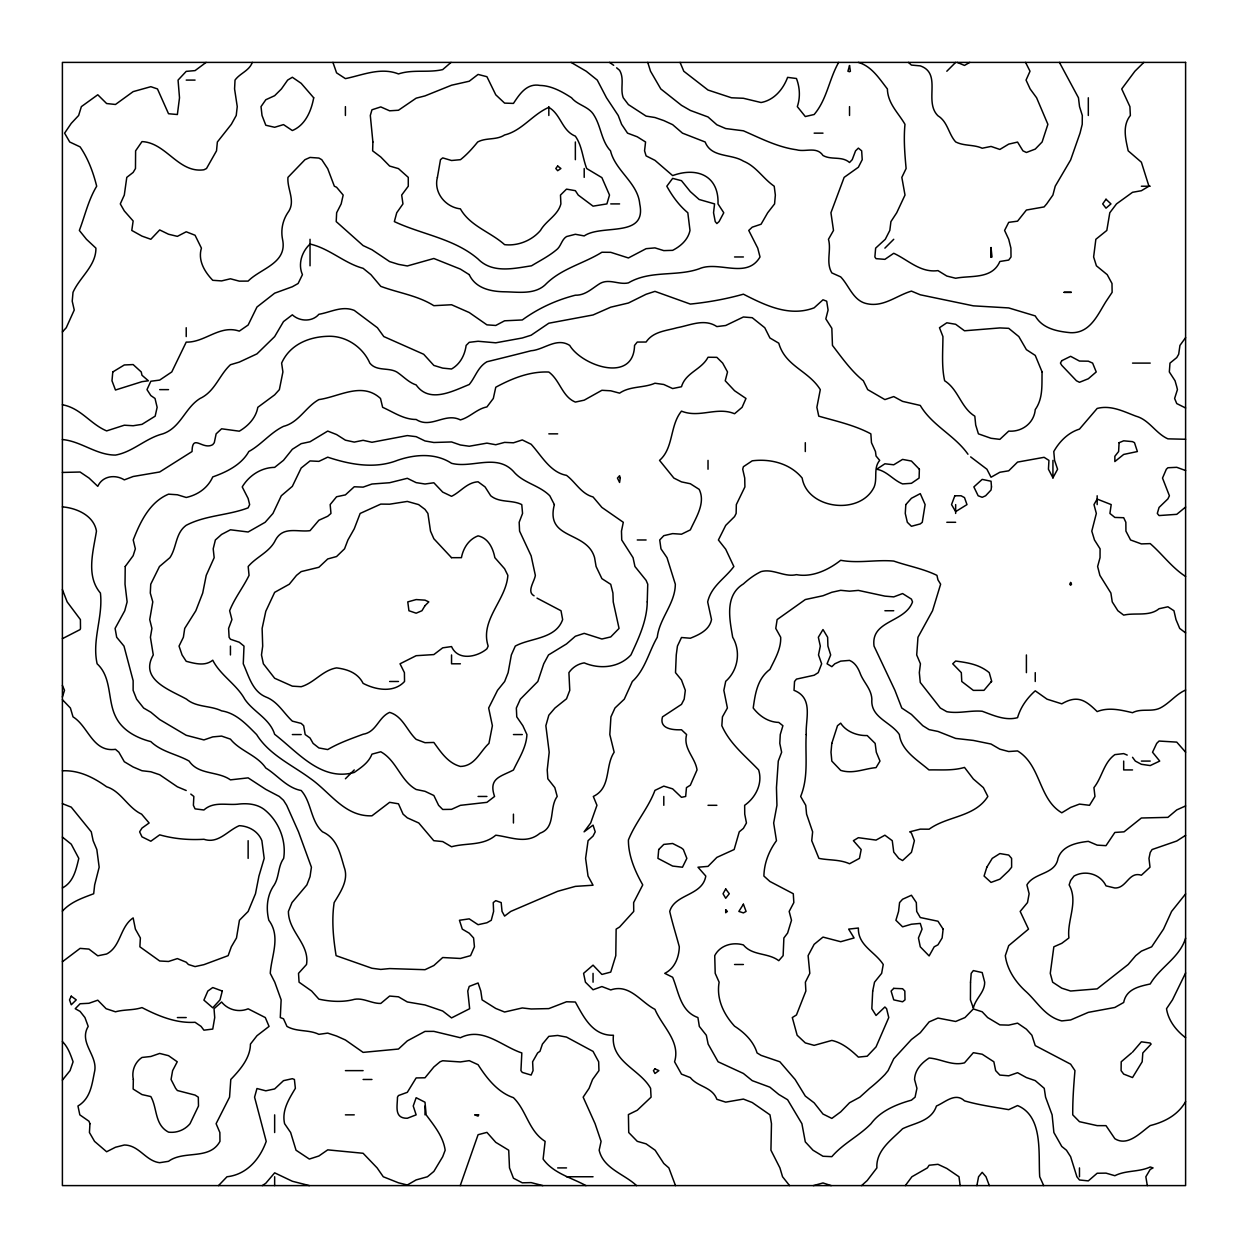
<?xml version="1.0" encoding="UTF-8"?>
<svg xmlns="http://www.w3.org/2000/svg" width="1248" height="1248" viewBox="0 0 1248 1248"><rect width="100%" height="100%" fill="white"/><g stroke="black" fill="none" stroke-linecap="round" stroke-linejoin="round"><path stroke-width="1.5" d="M976.872 1185.6L978.572 1176.755L982.192 1172.34L985.998 1176.755L989.321 1185.6M460.247 1185.6L478.078 1134.713L486.923 1132.388L495.768 1142.341L508.716 1150.219L509.496 1167.91L513.443 1178.206L522.288 1182.808L531.133 1182.605L542.818 1185.6M62.4 696.992L64.506 690.331L62.4 685.464M1185.6 972.972L1172.465 999.866L1166.521 1008.712C1168.284 1020.568 1176.271 1030.645 1185.6 1037.712M838.672 62.4C829 79.264 827.034 99.372 814.148 114.504L805.303 116.548L797.316 106.626C800.436 97.391 799.874 87.547 796.458 78.515L787.613 77.36C783.151 89.248 774.181 100.105 761.077 102.523L743.402 98.28L731.5 97.781L708.022 90.043L683.795 71.245L680.082 62.4M1185.6 938.2C1179.485 957.902 1160.156 966.95 1150.219 983.986C1139.003 986.435 1126.242 989.071 1123.684 1002.472L1114.854 1007.464L1088.318 1012.362L1070.628 1019.959L1061.783 1020.911C1045.372 1016.808 1037.806 1002.534 1026.402 991.926C1015.888 982.597 1007.136 969.852 1005.311 955.656L1008.712 945.641L1028.508 929.12L1020.178 911.43L1027.494 902.585L1029.132 893.74L1026.901 884.894C1034.467 872.118 1055.278 874.817 1058.023 858.374C1062.173 845.66 1076.65 842.665 1088.318 841.355L1097.164 845.13L1106.009 845.66L1114.854 832.447L1124.042 831.839L1141.374 818.002L1167.91 817.362L1176.755 809.905L1185.6 805.943M252.299 62.4C249.241 70.871 239.975 73.226 235.03 80.09L234.577 88.936L237.245 106.626L236.231 115.471L231.332 124.316L217.37 141.991L216.512 150.836L206.497 168.527L203.908 169.79C178.355 173.425 166.28 142.662 141.991 141.601L135.611 150.836L135.47 168.527L133.146 172.427L126.781 177.372L124.301 195.062L120.292 203.908L124.316 210.943L133.146 220.974L131.789 230.443L141.991 236.122L150.836 239.273L159.682 229.928L168.527 234.234L177.372 236.356L186.217 231.785L195.062 235.248L201.412 248.134C197.746 260.458 204.516 271.705 212.753 280.301L221.598 280.909L230.443 278.788L239.288 281.143L248.134 281.096C260.614 268.32 287.695 263.375 282.532 239.288C280.706 230.1 282.61 220.553 287.773 212.753C296.291 201.49 286.962 189.4 287.945 177.372L304.98 159.682L310.034 157.435L318.88 158.059L321.766 159.682L327.725 168.714L334.355 186.217L336.57 187.231L343.169 195.062L341.172 203.908L336.648 212.753L336.211 221.598L363.106 245.575L371.951 249.725L389.626 261.596L398.471 264.358L407.316 265.964L433.852 258.492L460.387 269.1L469.232 274.638M1185.6 690.05C1175.912 694.278 1169.563 703.217 1160.188 708.022C1151.498 712.296 1141.249 708.068 1132.529 712.702C1120.938 709.987 1108.739 707.008 1097.164 711.578C1085.432 700.034 1077.43 694.715 1061.783 703.841L1047.041 699.176L1035.247 690.83C1027.057 698.1 1020.583 707.164 1017.557 717.678C1005.358 720.954 993.424 715.354 982.192 711.251C970.226 710.19 958.994 713.872 946.811 711.703L940.321 708.022L920.275 682.453L919.324 672.641L920.431 663.796L916.703 654.95L917.966 637.26L932.537 610.74L940.633 584.204L937.966 579.868L936.936 575.359C923.302 568.698 908.232 566.062 893.74 561.07C876.283 559.463 858.328 563.597 840.684 560.29C828.485 569.946 812.198 577.59 796.458 574.657C784.306 577.543 773.214 568.308 761.077 571.6C754.525 574.751 748.753 579.041 743.402 583.939C724.433 595.468 729.628 619.336 732.685 637.26C741.047 651.472 738.114 670.332 725.712 681.299L723.856 690.331L727.397 708.022L722.436 716.867L721.843 725.712C729.924 743.948 745.134 755.726 758.612 769.922C762.949 783.37 755.68 797.612 744.65 805.303L744.744 814.148L746.444 822.994L743.402 828.376L739.253 831.839L734.152 849.529L716.867 857.392L708.022 866.377L697.991 867.22L705.791 876.049C702.484 896.017 674.794 893.693 669.724 911.43C672.485 923.582 676.151 934.814 679.302 946.811C679.021 957.341 674.716 968.448 664.763 973.346L672.641 977.262C678.709 991.817 680.363 1011.379 697.928 1017.557L699.332 1026.402L706.321 1035.247L708.146 1044.092L718.115 1061.783L743.402 1073.467L752.232 1080.643L769.922 1087.195L778.768 1094.449L787.613 1099.753L801.902 1123.684L805.303 1141.889L813.01 1150.219L822.994 1156.256L831.839 1156.662C843.274 1143.355 858.967 1136.117 871.057 1123.684C880.402 1110.86 896.75 1104.215 911.43 1100.159L915.08 1097.164L916.937 1088.318L914.566 1079.473C914.862 1069.942 921.57 1062.922 929.12 1058.023C941.117 1058.881 952.052 1066.151 964.501 1062.844L973.346 1052.688L982.192 1054.232L993.86 1061.783L995.654 1070.628L999.866 1075.074L1008.712 1075.807L1017.557 1072.703L1026.402 1077.57L1035.247 1080.628L1044.233 1088.318L1045.574 1097.164L1052.111 1114.854L1053.889 1132.529L1061.783 1146.46L1066.447 1150.219L1070.628 1156.709L1076.899 1176.755L1079.473 1179.984L1088.318 1180.889L1097.164 1173.245L1106.009 1173.136L1114.854 1175.71C1125.977 1170.094 1138.972 1172.215 1150.219 1166.989L1153.058 1167.91L1150.219 1169.423L1145.851 1176.755L1147.302 1185.6M62.4 1080.128L70.06 1070.628L73.086 1061.783C70.574 1054.654 67.907 1046.932 62.4 1041.581M1185.6 337.646L1179.953 345.415L1178.674 354.26L1176.755 357.583L1169.984 363.106L1169.329 371.951L1175.054 380.78L1176.755 386.74L1177.426 389.626L1174.618 398.471L1176.755 403.572L1185.6 407.987M905.315 1185.6L911.898 1176.755L927.373 1167.91L929.12 1165.242L937.966 1164.322L946.811 1168.456L958.994 1176.755L960.149 1185.6M1132.529 1052.142L1141.374 1041.815L1150.219 1043.032L1151.108 1044.092L1142.825 1052.938L1142.17 1061.783L1132.529 1077.539L1123.684 1074.091L1121.094 1070.628L1121.203 1061.783L1131.562 1052.938M1143.839 62.4L1134.884 71.245L1121.718 88.936L1129.908 106.626L1130.36 115.471C1122.092 125.923 1125.649 139.09 1128.192 150.836L1141.374 162.209L1148.94 186.217L1141.374 190.726L1132.529 192.301L1116.492 203.908L1109.8 212.753L1106.82 230.443L1095.853 239.288L1093.622 256.963L1096.415 265.808L1107.21 274.654L1111.999 283.499L1112.124 292.344L1106.009 301.486C1097.554 314.948 1090.066 333.466 1070.628 332.701C1057.321 331.453 1042.376 328.63 1035.247 315.916L1008.712 307.928L973.346 305.838L920.275 294.793L911.43 291.112C896.594 295.511 883.631 307.273 867.22 303.763C853.273 301.096 849.295 285.823 840.684 276.884L831.839 272.906C825.583 262.423 831.574 250.38 828.469 239.288L833.492 230.443L830.934 212.753L844.147 177.372L858.374 167.232L862.228 159.682L861.666 150.836L858.374 148.122L855.566 150.836L852.212 159.682L849.529 162.49C841.901 155.782 831.418 160.29 822.994 155.485C816.613 146.063 805.459 152.381 796.458 149.76C777.457 147.108 760.594 138.278 743.402 130.806L725.712 128.56L716.867 124.784L708.022 116.969L690.331 110.432L681.486 105.331L660.8 88.936L650.536 71.245L647.743 62.4M1185.6 893.927L1171.591 911.43L1163.526 929.12L1151.67 946.811L1141.374 951.148L1135.711 955.656L1128.161 964.501L1097.164 988.868L1070.628 991.021L1061.783 988.182L1052.657 982.192L1050.27 973.346L1053.842 946.811L1061.783 943.316L1068.912 937.966C1066.79 920.338 1078.646 902.039 1069.146 884.894L1070.628 880.464L1074.044 876.049C1085.37 869.809 1100.284 873.912 1106.009 885.862L1114.854 887.999C1126.804 888.389 1128.676 871.073 1141.374 875.238L1150.001 867.22L1148.987 858.374L1150.219 852.478L1152.107 849.529L1176.755 841.012L1185.6 835.333M62.4 331.952L66.253 327.725L74.24 310.034L72.228 301.189L73.008 292.344C79.778 277.04 96.143 265.84 95.909 248.134L86.455 239.288L79.342 230.443C84.973 215.779 88.265 200.132 96.689 186.217C93.257 172.458 88.187 158.668 80.09 146.874L69.716 141.991L64.6 133.146L71.245 123.38L78.64 115.471L81.37 106.626L97.781 94.77L106.626 103.537L115.471 104.473L133.146 91.634L150.836 86.689L157.466 88.936L168.527 113.74L177.372 114.52L179.509 97.781L178.058 80.09L186.217 71.37L195.062 70.606L206.092 62.4M218.509 1185.6L226.996 1176.755C246.87 1174.602 259.927 1158.955 266.214 1141.374L254.576 1097.164L256.963 1088.521L265.808 1090.814L274.654 1088.927L283.499 1080.659L292.344 1078.693L294.403 1079.473L295.37 1088.318C288.928 1099.145 281.611 1110.392 284.591 1123.684L290.644 1132.529L296.041 1150.219L309.348 1159.064L318.88 1155.991L327.725 1149.86L363.106 1153.277L377.13 1167.91L383.276 1176.755L398.471 1182.808L407.316 1184.992L416.161 1179.906L427.44 1176.755L433.852 1171.435L442.697 1156.724L445.162 1150.219C443.29 1136.538 434.054 1125.602 426.161 1114.854L425.006 1102.218L416.161 1097.71L413.228 1106.009L416.146 1114.854L407.316 1118.255C393.838 1118.536 397.457 1105.978 397.472 1097.164L398.471 1095.541L407.316 1092.328L416.161 1077.929L425.006 1077.788L433.852 1066.978L440.076 1061.783L442.697 1060.753L460.387 1061.939L469.232 1060.644L478.078 1064.7C486.751 1078.256 497.749 1092.359 513.443 1097.678C526.64 1110.564 528.512 1130.875 545.126 1141.374L543.114 1159.064C553.192 1173.276 571.303 1177.582 585.936 1185.6M1185.6 1101.61C1177.94 1115.026 1164.805 1121.89 1150.219 1125.571C1140.454 1132.56 1127.755 1146.85 1114.854 1138.691L1106.009 1125.649L1097.164 1125.634L1079.473 1121.687L1072.75 1114.854C1072.594 1100.034 1073.717 1085.526 1074.949 1070.628L1070.628 1064.17L1035.247 1045.606L1031.893 1035.247L1026.402 1029.194L1017.557 1023.142L1008.712 1025.138L999.866 1024.873L987.636 1017.557L982.192 1011.785L973.346 1008.946L964.985 1017.557L955.656 1021.472L937.966 1018.056L929.12 1021.909L920.275 1032.736L911.43 1039.522L893.74 1058.788L888.092 1070.628L884.894 1074.575A166.062 166.062 0 0 1 869.669 1088.318L859.856 1097.164L849.529 1102.764L840.684 1111.89L831.839 1118.411L822.994 1114.043L814.148 1102.842L805.303 1096.072L795.116 1079.473L779.86 1061.783L761.077 1055.371L757.068 1052.938C753.48 1041.253 744.541 1032.642 734.557 1026.168C723.544 1014.172 716.227 998.728 719.129 982.192L715.198 973.346L714.73 955.656C720.065 945.235 732.654 941.772 743.402 944.939C752.404 955.952 768.004 952.489 778.768 960.679L783.12 955.656L783.884 937.966L787.613 933.052L791.497 920.275L789.173 911.43L793.837 902.585L793.291 893.74L769.922 881.478L763.901 876.049C764.135 863.148 768.94 850.98 776.459 840.684L773.666 822.994L776.942 805.303L776.459 787.613L778.284 761.077L781.638 752.232L779.797 743.402L780.265 734.557L782.902 725.712L778.768 722.42C768.331 722.171 759.424 716.071 753.215 708.022C755.243 693.436 757.411 678.787 769.922 669.412C774.805 659.318 781.186 648.835 780.686 637.26L775.772 628.415L777.13 619.585L805.303 599.555L822.994 595.748L831.839 592.27L840.684 590.32L849.529 591.178L858.374 590.398L884.894 596.123L893.74 596.887L902.585 593.564L911.43 599.118L912.522 601.895C904.972 622.861 870.589 620.069 874.037 646.105L894.925 690.331L901.774 708.022L911.43 714.433L922.818 725.712L929.12 729.628L937.966 731.437L955.656 738.426L973.346 740.423L991.037 744.042L999.866 749.174L1008.712 751.53L1017.557 750.937C1041.128 765.164 1038.461 799.079 1061.783 812.791L1070.628 807.425L1079.473 804.102L1089.52 805.303L1094.964 796.458L1093.934 787.613C1102.202 777.317 1103.606 762.7 1114.854 754.634L1123.684 753.605L1127.225 755.087M946.811 71.245L955.656 62.4M345.415 778.768L354.26 769.922M884.894 248.134L893.74 239.288M1185.6 507.047L1176.755 514.332L1159.064 515.564L1157.302 513.443L1159.064 507.452L1167.91 498.888L1169.407 495.768L1162.512 478.078L1166.334 469.232L1167.91 467.75L1176.755 467.314L1185.6 470.543M861.588 1185.6L867.22 1180.514L876.876 1167.91C875.893 1150.375 891.618 1139.767 902.585 1128.754C914.94 1122.732 931.304 1121.359 936.452 1106.009C945.064 1102.421 955.266 1092.031 964.501 1100.845C979.009 1105.073 993.876 1107.054 1008.712 1109.644L1017.557 1105.556C1043.531 1116.508 1038.149 1153.62 1039.709 1176.755L1043.702 1185.6M451.058 62.4L442.697 69.592C428.048 73.008 413.01 69.139 398.471 73.928C380.702 66.955 362.84 75.036 345.415 78.624L336.57 72.852L332.935 62.4M62.4 911.165C70.808 901.836 82.446 898.014 93.678 893.74L94.661 884.894L99.169 867.22L96.829 849.529L93.132 840.684L91.276 831.839L71.245 807.144L62.4 803.665M813.4 1185.6L822.994 1182.964L831.199 1185.6M62.4 961.756L80.09 948.386L88.936 949.088L97.781 955.812L106.626 954.002C121.087 946.436 119.761 927.014 133.146 917.904L135.392 929.12L140.369 937.966L139.885 946.811L159.682 960.991L168.527 961.475L177.372 958.589L186.217 962.208L188.417 964.501L195.062 966.592L203.908 964.657L228.15 955.656L231.317 946.811L236.496 937.966L239.429 920.275L248.134 911.461L255.481 893.74L258.944 876.049L264.186 858.374L261.877 840.684C258.242 831.371 248.945 826.129 239.288 825.677C227.386 830.684 218.338 844.1 203.908 839.28C188.791 840.138 174.252 838.921 159.682 834.85L150.836 841.214L141.991 836.846L139.62 831.839L141.991 828.079L149.12 822.994L141.601 814.148C127.748 807.737 121.134 791.279 106.626 786.786C93.46 777.395 78.983 770.016 62.4 770.812M62.4 638.68L80.09 629.585L80.496 628.415L80.402 619.585L67.158 601.895L62.4 589.618M62.4 887.952C73.554 882.211 76.112 869.466 78.796 858.374L71.245 844.178L62.4 837.08M262.298 1185.6L265.808 1183.244L274.654 1172.839L292.344 1181.263L309.395 1185.6M969.743 62.4L964.501 65.426L957.232 62.4M62.4 472.446L80.09 472.025L89.06 478.078L97.781 486.33C102.57 475.769 115.3 474.24 124.316 479.872L133.146 476.502L159.682 471.978L192.052 451.542C192.348 432.916 202.675 450.544 212.753 444.631L214.282 442.697L216.138 433.852L221.598 428.797L239.288 431.184C248.243 425.927 255.98 417.815 257.806 407.316L274.654 394.852L279.365 389.626L282.906 371.951L281.627 363.106C289.786 344.698 308.662 336.866 327.725 336.305C345.587 335.462 362.653 346.804 369.829 363.106C376.537 371.514 388.222 367.224 396.708 371.951C403.244 376.194 408.455 382.403 416.161 384.93C429.39 403.775 452.743 391.108 469.232 384.509C475.441 377.052 477.766 367.115 486.923 361.764C501.665 358.16 516.329 354.51 531.133 350.735C544.066 349.768 556.608 337.038 569.712 345.415C581.849 365.758 633.625 383.869 634.546 345.415L637.26 342.061L646.105 342.03C653.172 331.438 666.136 330.86 677.102 327.725C690.238 325.322 704.309 318.224 716.867 326.586L725.712 325.494L743.402 316.992L752.232 317.71L764.759 327.725L769.922 337.974L778.768 343.184C785.413 366.475 808.361 370.406 820.295 389.626L816.878 407.316L818.766 416.161C836.051 421.122 854.615 425.147 870.854 433.852L871.478 442.697L875.472 451.542L876.049 456.019L879.684 460.387C873.148 468.125 877.672 478.187 874.162 486.923C860.371 515.845 807.409 509.324 802.168 478.078C790.14 463.414 770.375 458.5 752.232 460.824L743.402 466.705L742.716 469.232L744.728 478.078L744.9 486.923L736.336 504.598L736.133 513.443L734.557 516.578L725.712 525.392L718.411 539.978L725.712 549.229L733.855 566.514C724.87 578.682 711.329 585.983 707.663 601.895L711.516 619.585C709.472 629.99 699.208 634.702 690.331 638.227L681.486 637.51L677.43 646.105L676.26 654.95L675.511 672.641L681.486 680.004L685.324 690.331L684.185 699.176L681.486 704.371L662.501 716.867C658.928 729.128 673.202 730.064 681.486 729.768L686.603 734.557C682.906 748.628 695.276 757.442 697.039 769.922L690.331 785.21L686.462 787.613L685.667 796.458L681.486 797.316L672.641 788.861L663.796 786.131L654.95 790.374C648.305 808.205 635.497 822.214 628.415 839.966C628.321 855.707 634.998 871.229 642.751 884.894L633.641 902.585L633.719 911.43L619.585 927.014L616.138 929.12L615.794 955.656L610.74 972.098L601.895 974.438L593.05 965.141L583.58 973.346L585.437 982.192L593.05 989.758L601.895 986.56L610.74 989.929C629.554 983.424 640.63 1002.035 654.95 1009.336C662.204 1026.464 680.737 1041.503 674.575 1061.783L681.486 1074.122L690.331 1077.601C697.788 1087.024 712.265 1086.743 716.867 1099.316L725.712 1102.14L743.402 1099.082L752.232 1102.53L769.985 1114.854L771.467 1123.684L770.936 1150.219L779.922 1167.91L782.558 1176.755L789.578 1185.6M1185.6 439.265L1167.91 438.844C1155.664 433.43 1149.205 419.765 1135.93 416.161C1123.434 411.45 1111.001 404.867 1097.164 408.439L1079.473 429.109C1068.21 432.572 1059.412 441.511 1053.78 451.542L1054.576 460.387L1057.586 469.232L1052.938 477.797L1048.445 469.232L1048.944 460.387L1044.092 457.314L1017.557 462.088L1008.712 470.808L999.866 472.259L991.037 477.235L986.918 469.232L970.648 456.893M186.217 80.09L195.062 80.09M814.148 133.146L822.994 133.146M1141.374 186.217L1150.219 186.217M610.74 203.908L619.585 203.908M734.557 256.963L743.402 256.963M1132.529 363.106L1150.219 363.106M159.682 389.626L168.527 389.626M548.824 433.852L557.669 433.852M946.811 522.288L955.656 522.288M637.26 539.978L646.105 539.978M884.894 610.74L893.74 610.74M460.387 663.796L451.542 663.796L451.542 654.95M389.626 681.486L398.471 681.486M292.344 734.557L301.189 734.557M513.443 734.557L522.288 734.557M1141.374 761.077L1150.219 761.077M1132.529 769.922L1123.684 769.922L1123.684 761.077M478.078 796.458L486.923 796.458M708.022 805.303L716.867 805.303M734.557 964.501L743.402 964.501M177.372 1017.557L186.217 1017.557M345.415 1070.628L363.106 1070.628M363.106 1079.473L371.951 1079.473M345.415 1114.854L354.26 1114.854M557.669 1167.91L566.514 1167.91M566.514 1176.755L593.05 1176.755M451.542 557.684L461.432 557.669C463.195 548.231 468.749 539.323 478.078 535.86C488.374 538.122 493.038 548.293 494.848 557.669L504.598 568.76L507.858 575.359C506.204 600.319 479.684 619.804 488.155 646.105L486.923 648.788C477.22 657.088 457.985 661.222 451.542 646.573L442.697 647.837L433.852 654.576L416.161 655.699L400.031 663.796L404.414 672.641L404.539 681.486C393.791 693.217 375.757 689.941 363.106 683.358C357.802 672.89 347.537 669.287 336.57 667.898C322.686 670.176 314.262 682.874 301.189 686.712L292.344 686.15L274.654 678.257L263.375 663.796L261.487 654.95L262.688 646.105L262.127 628.415L265.808 611.239L274.654 592.348L289.318 584.204L296.509 575.359L301.189 571.6L318.88 567.278L327.725 558.964L336.57 556.53L344.542 548.824L347.927 539.978L354.26 528.778L360.157 513.443L380.78 504.098L389.626 504.192L407.316 501.431L418.61 504.598L425.006 509.402L427.908 513.443L430.513 531.133L433.852 538.746L451.511 557.669M62.4 506.875C76.502 508.014 93.818 515.471 96.455 531.133C93.288 551.195 85.738 575.827 100.417 593.05C103.21 616.98 91.79 639.678 97.126 663.796C111.977 677.524 107.344 699.691 115.471 716.321C121.93 730.252 136.547 737.958 150.836 741.608C161.554 751.92 176.951 754.182 189.119 761.077C198.541 775.133 217.776 770.89 230.443 779.86L248.134 777.863L265.808 789.391L279.271 796.458L283.499 800.28L286.681 805.303L298.506 831.839L311.423 867.22L310.034 876.673L306.883 884.894L291.985 902.585L288.413 911.43C288.366 931.757 309.878 944.034 306.509 964.501L298.522 973.346L299.068 982.192L311.626 991.037L318.88 999.133C329.675 1001.52 341.593 1002.331 352.342 999.866C362.06 996.684 371.093 1003.704 380.78 1003.439L389.626 996.06L398.471 996.809L407.316 1001.957L425.006 1004.968L442.697 1011.02L451.542 1017.9L469.654 1008.712L467.766 991.037L469.232 986.404L478.078 982.987L480.808 991.037L482.102 999.866L495.768 1008.462L504.598 1012.019L522.288 1007.947L531.133 1008.977L548.824 1008.602L566.514 1001.77L575.359 1002.019C583.892 1017.323 592.722 1035.902 613.423 1035.247C610.537 1061.845 640.052 1069.208 650.582 1088.318L651.082 1097.164L637.26 1110.252L628.415 1114.589L628.727 1132.529L637.26 1141.327L646.105 1143.854L655.138 1150.219L663.796 1163.464L668.866 1167.91L675.496 1185.6M62.4 439.514C81.37 441.355 96.143 455.052 115.471 455.083C132.787 452.041 145.704 438.173 162.802 433.852C180.82 427.612 184.969 407.753 200.086 398.471C215.077 391.404 219.149 375.133 230.443 364.728L239.288 362.107L256.963 353.87L274.654 336.601L283.499 321.578L292.344 314.824C299.567 321.594 312.218 322.093 318.88 314.293C330.736 312.265 342.014 305.479 354.26 310.393L377.395 327.725L383.807 336.57L423.68 354.26L433.852 365.43L442.697 368.113L451.542 369.002C460.262 364.01 464.786 355.118 466.144 345.415L469.232 342.326L478.078 341.266L495.768 342.81L522.288 337.99L531.133 335.213L548.824 323.216L593.05 314.964L610.74 307.18L628.415 303.014L646.105 294.263L654.95 291.377L690.331 304.075C708.38 302.25 726.055 299.052 743.402 294.185C765.086 305.214 789.298 317.257 814.148 307.819L822.994 299.801L826.691 301.189L828.079 310.034L825.833 318.88L831.839 328.318L832.463 345.415C841.979 357.802 851.23 370.999 863.351 380.78L867.703 389.626L884.894 399.594L893.74 396.583L902.585 401.372L920.275 405.444C932.178 425.662 954.704 435.302 967.964 454.225M1025.56 62.4L1030.021 71.245L1026.043 80.09L1030.13 88.936L1036.604 97.781L1047.883 124.316L1042.111 141.991L1035.247 149.089L1026.402 152.474L1022.939 150.836L1017.557 142.085L1008.712 144.128L999.866 149.448L991.037 146.437L982.192 148.231C973.658 144.362 964.033 146.234 955.656 141.913C948.386 133.817 947.809 121.914 937.966 115.783C923.52 101.618 942.474 73.57 920.275 65.879L911.43 65.083L908.404 62.4M609.523 62.4L613.688 65.317M62.4 404.758C80.777 408.049 90.199 423.977 106.626 430.903L124.316 425.209L133.146 425.74L141.991 424.351L155.158 416.161L157.139 407.316L155.017 398.471L150.836 395.554L146.983 389.626L150.836 381.248L159.682 380.094L171.772 371.951L186.217 342.108C204.984 342.654 219.664 324.449 239.288 331.126L248.134 325.026L256.963 307.024L274.654 293.186L292.344 286.744L298.116 283.499L302.437 274.654C297.773 264.108 301.829 251.644 310.034 244.046C329.519 248.461 344.339 263.297 363.106 268.32L370.921 274.654L380.78 286.354C398.564 292.984 417.534 295.448 433.852 305.682L451.542 304.746L469.232 312.53L486.923 324.854L495.768 325.463L504.598 320.798L522.288 319.956C538.247 308.365 556.218 300.066 575.359 295.199C585.374 295.48 592.114 288.335 599.992 283.499C609.18 278.273 618.79 285.074 628.415 282.875C650.286 269.989 676.432 276.838 699.176 268.804C718.552 260.302 746.725 279.677 760.016 256.963L757.739 248.134L748.753 230.443L752.232 227.167L761.077 224.219L767.692 212.753L774.571 203.908L775.351 195.062L774.212 186.217C763.074 178.589 756.35 166.421 743.402 161.132C730.954 153.488 711.391 157.981 705.151 141.991L682.469 133.146L672.641 124.66L663.796 120.572L654.95 117.515L646.105 116.111L628.415 104.598L623.251 97.781C619.882 88.655 624.749 79.03 619.585 70.309L616.637 67.813M186.217 790.514L177.372 786.802L159.682 774.743L150.836 771.763L141.991 770.734L133.146 766.99L124.316 761.732L118.872 752.232L115.471 749.33C92.602 752.528 88.468 726.32 73.024 716.867L70.403 708.022L62.4 699.66M858.406 62.4C871.806 66.378 879.247 78.608 887.375 88.936C887.796 103.646 898.232 112.663 904.972 124.316C903.568 139.183 904.738 153.473 906.11 168.527L901.836 177.372L905.003 195.062L896.719 212.753L890.932 221.598L889.808 230.443L885.284 239.288L875.644 248.134L874.879 256.963L876.049 258.664L884.894 259.35L893.74 253.282C908.201 259.974 920.494 273.016 937.966 270.613L946.811 276.042L955.656 278.257C970.85 275.2 992.066 279.583 999.866 261.487L1008.712 260.068L1011.02 256.963L1010.911 248.134L1008.712 239.288L1004.593 230.443L1008.712 222.347L1017.557 221.161L1026.402 210.038L1044.092 206.918L1046.682 203.908L1052.906 195.062L1055.215 186.217L1070.628 159.962L1080.035 133.146L1082.234 124.316L1082.312 115.471L1079.536 106.626L1078.459 97.781L1059.427 62.4M571.069 62.4L586.232 71.245L597.262 80.09L606.497 97.781L618.212 115.471L621.598 124.316L627.541 133.146L637.26 136.796L645.559 141.991L644.561 150.836L646.105 155.875L654.95 160.337L672.641 175.594C697.18 166.67 719.004 175.75 718.006 203.908L723.778 212.753L719.066 221.598L716.867 223.548L715.229 221.598L713.544 212.753L714.574 203.908L699.176 199.493L690.331 191.63L681.486 180.679L672.641 178.386L666.822 186.217C672.282 196.123 679.146 205.53 687.82 212.753L689.988 230.443C688.069 239.694 680.737 246.199 672.641 250.349L663.796 250.614L654.95 247.884L646.105 248.68L628.415 257.962L610.74 252.33L601.895 252.252C583.861 263.5 562.255 268.242 546.515 283.499C535.782 295.058 518.747 292.001 504.598 291.798C490.87 291.58 475.628 288.46 469.248 274.654M1185.6 632.908L1179.703 628.415L1175.99 619.585L1173.947 610.74L1167.91 606.793L1159.064 608.728C1149.33 616.793 1135.243 612.409 1123.684 615.124L1117.88 610.74L1112.249 601.895L1110.892 593.05L1099.878 575.359L1097.632 566.514L1100.034 557.669L1100.081 548.824L1094.48 539.978L1091.797 531.133L1096.337 513.443L1093.981 504.598L1097.164 499.075L1111.204 504.598L1109.909 513.443L1114.854 517.436L1123.684 517.717L1125.852 522.288L1125.93 531.133L1130.579 539.978L1141.374 543.91L1150.219 543.613C1162.512 554.299 1171.747 567.512 1185.6 576.482M190.804 794.087L193.846 796.458L193.393 805.303L195.062 808.86L203.908 809.983C213.954 800.857 227.37 805.709 239.288 804.024C248.648 803.104 258.523 804.258 265.808 810.779C279.1 822.182 286.447 840.887 283.655 858.374C277.898 866.377 279.349 876.595 274.279 884.894C266.932 895.097 265.886 908.341 268.835 920.275C281.065 936.718 271.346 955.859 270.254 973.346L274.778 982.192L281.143 999.866L280.285 1017.557L283.499 1018.789L286.962 1026.402C296.806 1032.143 308.786 1029.382 318.88 1034.342L327.725 1033.11L336.57 1036.027L345.415 1039.99L363.106 1052.376L398.471 1049.038L407.316 1040.879L425.006 1031.394L433.852 1031.363L460.387 1037.743C482.96 1026.558 501.727 1046.339 521.82 1052.938L520.946 1070.628L522.288 1072.406L531.133 1075.058L533.052 1070.628L532.615 1061.783L537.638 1052.938L539.978 1051.3L542.428 1044.092L548.824 1036.355L557.669 1035.45L566.514 1037.088L593.05 1051.393L598.666 1061.783L598.946 1070.628L592.566 1079.473L589.087 1088.318L583.159 1097.164L595.078 1123.684L601.084 1141.374L599.165 1150.219C603.377 1168.643 624.281 1174.025 636.558 1185.6M534.082 595.811C526.297 591.833 534.643 581.225 535.345 575.359L531.133 555.844L519.589 531.133L519.168 522.288L522.553 513.443L521.773 504.598C511.93 499.574 499.699 503.131 490.714 495.768L485.066 486.923L478.078 481.79C466.908 482.477 460.824 491.806 451.542 496.314L442.697 492.102L433.852 482.773L425.006 484.006L416.161 482.633L407.316 478.312L389.626 482.726L371.951 484.021L363.106 487.126L354.26 486.767L345.415 494.879L336.57 496.766L330.158 504.598L330.97 513.443L327.725 516.251L318.88 520.244L310.034 530.665C297.695 532.334 283.218 525.86 275.527 539.978C269.755 552.162 256.511 556.655 248.18 566.514L249.054 575.359C243.095 587.574 234.577 598.182 229.648 610.74L231.925 619.585L228.602 628.415L229.102 637.26L230.443 639.241L239.288 642.252L244 646.105L243.266 663.796C248.742 675.854 252.314 691.298 265.808 696.961C277.727 701.485 283.499 712.92 292.344 721.141L301.189 723.403L303.654 725.712L305.183 734.557L310.034 738.005L313.108 743.402L318.88 747.942L327.725 749.564C338.941 742.966 350.953 738.785 363.106 734.245C376.522 732.108 378.316 717.272 389.626 712.39C402.683 716.149 406.957 730.766 416.161 739.362L425.006 742.7L433.852 742.451C440.856 752.123 448.001 763.136 460.387 766.444C474.973 766.132 479.809 751.748 488.951 743.402L492.383 725.712L488.654 708.022L497.531 690.331L504.66 681.486L508.123 672.641L511.352 654.95L515.284 646.105C530.4 637.759 555.656 639.319 562.645 619.585L561.007 610.74L537.03 598.12M1185.6 752.17L1176.755 742.123L1159.064 741.047L1156.693 743.402L1152.544 752.232L1159.72 761.077L1150.219 765.57L1141.374 764.291L1135.321 761.077L1132.529 757.302M1097.164 495.768L1097.164 504.598M1088.318 97.781L1088.318 115.471M1079.473 1167.91L1079.473 1176.755M1052.938 460.387L1052.938 478.078M1035.247 672.641L1035.247 681.486M1026.402 654.95L1026.402 672.641M991.037 248.134L991.037 256.963M955.656 504.598L955.656 513.443M849.529 106.626L849.529 115.471M805.303 442.697L805.303 451.542M708.022 460.387L708.022 469.232M663.796 796.458L663.796 805.303M593.05 973.346L593.05 982.192M584.204 168.527L584.204 177.372M575.359 141.991L575.359 159.682M548.824 106.626L548.824 115.471M513.443 814.148L513.443 822.994M425.006 1106.009L425.006 1114.854M345.415 106.626L345.415 115.471M310.034 239.288L310.034 265.808M274.654 1114.854L274.654 1132.529M274.654 1176.755L274.654 1185.6M248.134 840.684L248.134 858.374M230.443 646.105L230.443 654.95M186.217 327.725L186.217 336.57M125.221 566.514L125.018 584.204L127.124 601.895L124.753 610.74L115.097 628.415L116.688 637.26L123.989 646.105L133.146 680.69L133.13 690.331L136.609 699.176L143.629 708.022L150.836 712.218L159.682 719.55L186.217 735.29L203.908 739.924L212.753 736.897L221.598 736.086L230.443 739.144C240.022 751.062 257.026 755.04 265.808 768.019C277.664 775.336 286.884 787.878 301.189 790.514C311.626 802.136 310.534 821.2 322.53 831.839C337.225 838.328 340.096 853.538 344.198 867.22C349.019 880.043 340.408 892.117 334.152 902.585C331.531 920.291 333.278 938.059 336.102 955.656L371.951 968.261L380.78 969.415L389.626 968.573L425.006 969.696L433.852 965.531L442.697 957.528L460.387 958.464L470.558 955.656L474.443 946.811L473.585 937.966L469.232 933.192L462.29 929.12L459.451 920.275L469.232 918.856L478.078 924.69L486.923 922.756L491.26 920.275L493.6 911.43L493.241 902.585L495.768 900.65L501.181 902.585L502.039 911.43L504.598 916.094L510.744 911.43L557.669 891.306L575.359 886.376L593.05 885.222L588.026 876.049L585.608 858.374L588.073 840.684L593.05 836.082L595.218 831.839L593.05 825.146L584.08 831.839L590.678 822.994L596.95 805.303L593.315 796.458C611.489 787.753 604.734 766.241 614.156 752.232L609.82 734.557L610.927 716.867L614.968 708.022L624.281 699.176L632.33 681.486C645.169 669.724 648.835 651.799 657.259 637.26C659.474 618.212 675.23 603.595 675.324 584.204L667.009 557.669L660.972 548.824L659.724 539.978L663.796 535.673L672.641 533.614L681.486 534.206L690.331 529.885C695.854 517.686 705.9 502.975 699.176 489.372L690.331 483.74L681.486 481.884L673.873 478.078L659.552 460.387C673.811 447.938 669.677 425.49 681.486 411.138C699.442 418.408 716.929 406.349 734.557 413.743L742.092 407.316L745.976 398.471L734.557 390.733L725.228 380.78L727.522 371.951L722.67 363.106L716.867 357.349L708.022 357.24C701.532 369.72 685.636 372.497 681.486 386.74L672.641 388.549L663.796 384.493L654.95 383.23C643.562 388.175 630.271 385.85 619.585 393.151L610.74 390.796L601.895 390.296L584.204 400.171L575.359 402.074C562.177 396.739 560.009 380.203 548.824 372.044C529.994 371.218 512.179 378.331 495.768 387.239L493.319 398.471L486.923 406.926C476.892 408.829 470.137 417.238 460.387 419.905C445.084 412.121 431.044 429.125 416.161 419.484C403.65 419.484 393.619 412.199 382.637 407.316L380.5 398.471C361.982 381.373 339.222 396.786 318.88 399.594C305.698 406.895 298.849 422.495 283.499 426.364C270.473 432.588 261.487 444.584 248.804 451.542C241.41 464.818 226.496 472.087 212.753 476.908C207.87 487.843 197.995 494.832 186.217 497.468L177.372 494.77L168.527 494.161C149.698 502.024 140.213 521.96 133.224 539.978L135.346 548.824L133.146 555.719L125.221 566.514M872.711 991.037L871.837 1008.712L876.049 1015.466L884.894 1006.996L886.595 1008.712L888.763 1017.557L876.049 1046.885L867.22 1056.198L858.374 1057.118C850.855 1049.974 842.26 1042.72 831.839 1040.426L814.148 1045.356L805.303 1042.907L797.144 1035.247L792.308 1017.557L796.458 1014.952L805.865 991.037L805.381 982.192L809.812 973.346L808.111 955.656L814.148 944.33L822.994 937.092L840.684 941.71L854.084 937.966L848.656 929.12L858.374 928.028C857.86 945.594 875.082 951.662 883.241 964.501L881.65 973.346L874.52 982.192L872.711 991.037M970.523 982.192L970.429 999.866L973.346 1008.166C975.343 998.494 984.766 992.597 984.688 982.192L982.192 972.566L973.346 970.601L971.194 973.346L970.523 982.192M372.887 141.991L372.637 150.836L380.78 156.998L389.626 166.046L398.471 168.62L408.268 177.372L408.283 186.217L401.684 195.062L402.948 203.908L396.739 212.753L394.352 221.598C421.886 234.53 454.194 238.493 478.078 259.038C492.554 273.702 513.646 268.492 531.508 265.808C540.431 260.395 549.775 255.746 557.669 248.773C561.179 245.17 561.99 239.366 566.514 236.574L575.359 234.281L584.204 235.919C601.801 223.813 647.026 238.508 639.74 203.908C637.822 182.754 615.358 170.96 610.522 150.836C601.349 141.024 601.177 126.75 594.142 115.471C589.072 106.376 577.652 105.347 571.553 97.781C562.177 91.697 551.351 85.628 539.978 85.441C526.828 82.945 519.605 94.084 513.443 103.412L504.598 103.116L495.768 94.817L486.923 76.705L478.078 74.428L469.232 81.229L451.542 85.223L425.006 95.893L416.161 98.171L398.471 110.245L389.626 110.807L380.78 106.922L371.951 109.793L370.313 115.471L372.887 141.991M919.37 469.232L919.09 478.078L911.43 483.304L902.585 483.912C893.131 480.106 886.969 471.073 876.704 469.232L884.894 463.788L893.74 464.786L902.585 459.404L911.43 461.058L919.37 469.232M647.244 601.895C646.963 620.724 638.726 638.149 630.926 654.95C618.899 667.852 599.929 669.474 584.204 662.875A22.823 22.823 0 0 0 568.916 672.641L569.774 690.331L566.514 698.802L554.954 708.022L548.824 715.213L545.86 725.712L549.198 752.232L547.232 769.922L547.825 778.768L554.814 787.613L557.201 796.458C548.683 808.033 556.327 827.455 539.978 833.227C526.516 844.615 510.744 836.987 495.768 835.208C482.945 846.144 466.471 842.634 451.542 846.768L442.697 841.573L433.758 840.684L418.782 822.994L407.316 817.846L403.073 814.148L398.471 803.806L389.626 802.324L371.951 815.818C344.417 816.769 330.283 792.23 310.034 778.253C291.47 764.618 269.225 754.759 256.62 734.557C246.652 724.604 236.2 713.076 221.598 710.861C210.288 705.354 196.466 707.554 186.545 699.176C170.461 690.082 138.996 679.879 153.27 654.95L150.415 637.26L151.913 628.415L149.729 619.585L152.786 601.895L150.29 593.05L150.743 584.204L159.479 566.514L169.9 557.669C176.857 547.404 175.266 533.27 186.217 525.299C205.764 515.081 227.807 515.58 248.134 507.842L249.647 504.598L248.134 498.482L242.221 486.923C249.023 475.535 261.222 467.501 274.654 467.376L283.499 460.309L292.344 449.28L301.189 443.664L310.034 441.761L327.725 431.075L336.57 434.554L345.415 440.17L354.26 442.104L363.106 440.31L371.951 442.276L407.316 435.583L416.161 436.675L425.006 440.95L433.852 442.494L451.542 441.948L460.387 444.99L469.232 446.238L486.923 443.134L495.768 444.74L504.598 442.385L513.443 442.806L522.288 439.936L531.133 444.257C541.663 455.77 550.212 472.399 566.514 475.363C575.562 482.149 581.194 493.802 593.05 496.954L601.895 507.421L623.298 522.288L621.473 531.133L621.738 539.978L633.048 557.669L634.951 566.514L646.105 580.351L647.743 584.204L647.244 601.895M806.208 734.557C805.038 755.477 808.813 776.615 800.654 796.458L805.74 805.303L806.582 814.148L812.635 831.839L811.73 840.684L818.906 858.374C828.984 860.418 839.732 859.326 849.529 863.756L859.451 858.374L861.182 849.529L853.398 840.684L858.374 837.689L876.049 840.091L884.894 835.208L892.258 840.684L893.74 852.088L898.747 858.374L902.585 860.543L911.43 852.353L912.194 849.529L914.378 840.684L911.43 833.071L909.714 831.839L920.275 829.14L929.12 829.202C947.622 815.786 974.485 817.409 987.854 796.458L983.362 787.613L973.346 778.986L964.501 767.426C952.567 770.89 940.961 769.642 928.964 769.922C917.576 760.094 901.446 750.828 899.371 734.557C890.729 721.703 870.293 717.694 871.868 699.176C871.307 688.49 863.148 682.094 859.888 672.641C857.828 667.524 854.849 662.594 849.529 660.395L840.684 661.128L834.818 663.796L831.839 666.666L827.065 663.796L830.669 654.95L827.923 646.105L827.627 637.26L822.994 629.538L818.345 637.26L820.31 646.105L818.516 654.95L821.652 663.796L818.22 672.641L814.148 675.23L796.458 679.115L794.539 681.486L794.024 690.331C813.712 698.038 805.444 718.723 806.208 734.557M1119.082 442.697L1118.614 451.542L1114.854 456.3L1114.854 461.557L1123.684 454.444L1137.38 451.542L1134.494 442.697L1132.529 441.636L1123.684 440.809L1119.082 442.697M89.95 1123.684L89.435 1132.529L94.552 1141.374L106.626 1151.748L115.471 1147.255L124.316 1145.009C139.168 1145.102 145.673 1161.061 159.682 1162.699L168.527 1161.311C183.986 1149.954 209.461 1160.562 219.96 1141.374L219.866 1132.529L216.107 1123.684L229.554 1097.164L230.786 1079.473C240.037 1069.817 250.318 1058.07 250.442 1044.092L256.963 1035.731L269.053 1026.402L265.294 1017.557L248.134 1008.821C238.742 1012.658 227.994 1009.928 221.598 1002.019L214.032 1008.712L214.718 1017.557L212.753 1029.07L203.908 1030.177L201.084 1026.402L195.062 1022.284C176.327 1023.485 158.387 1016.075 141.991 1007.588C133.318 1010.443 124.285 1009.351 115.471 1011.8L106.127 1008.712L97.781 1000.194L88.936 1003.283L80.09 1003.751L75.239 1008.712L80.09 1011.41L84.942 1017.557L88.202 1026.402C78.624 1042.454 97.282 1054.872 94.77 1070.628C91.978 1083.841 90.901 1098.256 77.953 1106.009L79.825 1114.854L88.936 1121.219L89.95 1123.684M905.814 504.598L905.268 513.443L907.327 522.288L911.43 526.282L920.275 523.91L922.272 522.288L925.111 504.598L920.275 493.631L911.43 498.28L905.814 504.598M437.408 177.372C433.415 192.426 445.427 207.199 460.387 208.853C470.106 226.138 490.402 231.925 504.598 244.655C517.795 246.184 531.804 240.614 540.462 230.443C546.125 220.522 557.872 215.436 560.882 203.908L560.492 195.062L566.514 189.134L575.359 190.679L578.23 195.062L593.05 206.154L606.902 203.908L609.508 195.062L601.895 177.637L586.685 168.527C582.52 157.732 582.176 145.969 575.359 136.157C561.756 130.603 561.007 114.41 548.824 107.375C532.678 114.286 521.945 130.775 504.598 134.971C496.361 140.369 486.158 137.389 477.688 141.991C472.446 148.403 467.002 154.549 460.465 159.682L451.542 160.508L442.697 157.888L440.482 159.682L437.408 177.372M658.71 849.529L657.946 858.374L672.641 866.065L682.469 867.22L686.852 858.374L683.358 849.529L681.486 847.985L672.641 843.492L663.796 844.412L658.71 849.529M1042.096 371.951C1041.674 384.946 1043.281 398.112 1035.247 409.594C1034.077 423.103 1021.94 432.151 1008.712 431.106L999.866 439.358L991.037 438.282L978.416 433.852L975.702 425.006L974.813 416.161C960.851 407.675 958.511 389.548 944.658 380.78C941.46 366.584 942.895 351.265 942.926 336.57L939.479 327.725L946.811 322.795L955.656 324.277L964.501 330.782L999.866 327.928L1008.712 328.333L1018.82 336.57L1026.402 349.658L1035.247 355.415L1042.096 371.951M554.362 504.598C545.095 540.306 586.841 530.384 594.578 557.669L596.092 566.514L601.895 578.635L610.74 584.345L612.924 593.05L613.236 601.895L619.055 628.415L610.74 636.917L601.895 639.007L584.204 633.36L575.359 636.262L566.514 643.937L548.496 654.95L543.738 663.796L537.841 681.486L520.338 699.176L516.344 708.022L516.766 716.867L522.85 725.712L526.921 734.557C526.328 747.505 518.825 758.612 513.443 770C500.729 776.724 488.155 777.972 494.567 796.458L486.923 802.339L460.387 805.334L451.542 809.344L442.697 809.468L438.594 805.303L433.852 795.506L425.006 791.31L416.161 789.485C400.343 780.624 396.661 760.547 380.78 751.78L371.951 754.151C368.566 762.824 361.202 767.426 354.26 772.434C321.188 781.716 297.82 752.138 274.654 734.308C269.63 718.38 253.516 712.109 244.733 699.176C236.605 684.356 220.475 675.418 212.753 660.223C204.984 666.494 194.828 663.515 186.217 661.3L182.068 654.95L179.041 646.105L183.378 637.26L184.72 628.415L195.842 610.74L202.706 593.05L206.232 575.359L214.172 557.669L213.205 548.824L215.374 539.978L221.598 534.44L230.443 529.792L248.134 531.991L265.153 522.288L272.953 513.443L281.299 495.768L292.344 486.346L301.189 468.016L310.034 460.933L318.88 461.37L327.725 457.174C349.939 464.552 374.696 469.201 397.316 460.387C414.82 454.288 435.38 452.696 451.542 463.304C471.9 468.655 496.423 453.211 513.443 471.401C523.068 483.085 539.12 485.02 549.791 495.768L554.362 504.598M831.792 743.402L830.996 752.232L831.823 761.077L840.684 770.375C853.024 774.259 864.146 768.69 876.049 767.614L879.996 761.077L876.314 752.232L875.144 743.402L867.22 735.556C857.251 735.868 846.113 731.702 840.684 723.169L837.502 725.712L831.792 743.402M112.788 371.951L111.992 380.78L115.471 390.016L141.991 381.67L148.372 380.78L141.991 375.258L141.242 371.951L133.146 364.572L124.316 364.962L112.788 371.951M133.333 1079.473L133.146 1089.052L141.991 1094.574L150.836 1096.571C157.451 1108.177 154.424 1124.776 168.527 1132.139A24.055 24.055 0 0 0 190.024 1123.699L198.494 1106.009L198.307 1097.164L195.062 1095.089L177.372 1090.518L175.609 1088.318L171.054 1079.473L172.614 1070.628L177.247 1061.783L168.527 1055.668L159.682 1053.437L150.836 1056.494L141.991 1057.462C134.784 1062.266 131.508 1071.096 133.333 1079.473M943.129 929.12L942.131 937.966L937.966 944.814L934.206 946.811L929.12 955.921L920.275 946.811L918.45 937.966L922.054 929.12L920.275 923.411L911.43 924.222L902.585 926.827L895.908 920.275L898.56 911.43L899.574 902.585L902.585 899.246L911.43 895.253L916.328 902.585L916.703 911.43L920.275 917.53L937.966 921.227L943.129 929.12M991.489 486.923L991.037 490.012L985.624 495.768L982.192 497.297L978.151 495.768L973.861 486.923L982.192 479.388L991.037 481.229L991.489 486.923M620.24 478.078L619.585 482.461L617.448 478.078L619.585 475.706L620.24 478.078M222.284 991.037L220.007 999.866L212.753 1007.807L203.908 1000.132L207.839 991.037L212.753 987.542L222.284 991.037M313.7 97.781C311.345 110.744 305.401 125.128 292.344 130.541L283.499 124.613L274.654 127.28L265.808 125.252L262.018 115.471L261.019 106.626L265.808 99.746L274.654 95.69L281.424 88.936L287.648 80.09L292.344 77.267L301.189 83.335L313.7 97.781M725.712 909.792L725.712 912.74L727.381 911.43L725.712 909.792M849.529 65.567L847.922 71.245L849.529 71.744L850.403 71.245L849.529 65.567M986.825 867.22L984.079 876.049L991.037 882.398L999.866 879.185L1008.712 870.839L1011.629 867.22L1011.598 858.374L1008.712 855.052L999.866 853.57L992.254 858.374L986.825 867.22M954.829 495.768L951.538 504.598L955.656 511.618L966.982 504.598L964.501 497.609L961.085 495.768L954.829 495.768M478.608 1114.854L478.078 1116.118L474.677 1114.854L478.608 1114.854M71.245 996.169L69.514 999.866L71.245 1004.78L76.253 999.866L71.245 996.169M1070.628 582.488L1069.739 584.204L1070.628 585.25L1071.517 584.204L1070.628 582.488M725.712 888.95L723.044 893.74L725.712 898.279L729.269 893.74L725.712 888.95M1061.783 360.688L1060.426 363.106L1061.783 365.352L1076.462 380.78L1079.473 382.294L1088.318 378.752L1096.228 371.951L1092.624 363.106L1088.318 361.187L1079.473 361.062L1070.628 356.32L1061.783 360.688M425.006 605.67L421.933 610.74L416.161 613.189L408.938 610.74L407.768 601.895L416.161 599.57L425.006 600.148L428.813 601.895L425.006 605.67M743.402 904.207L738.863 911.43L743.402 912.896L746.086 911.43L743.402 904.207M1106.009 199.243L1102.702 203.908L1106.009 208.166L1110.954 203.908L1106.009 199.243M557.669 166.015L555.812 168.527L557.669 170.695L560.898 168.527L557.669 166.015M991.037 681.938L983.986 690.331L973.346 690.378L961.771 681.486L961.319 672.641L952.739 663.796L955.656 661.034C968.058 662.766 979.103 664.342 989.243 672.641L991.739 681.486L991.037 681.938M991.037 247.572L991.037 257.369L992.004 256.963L991.037 247.572M654.95 1068.865L653.453 1070.628L654.95 1073.483L658.882 1070.628L654.95 1068.865M1071.283 292.344L1064.06 292.344L1071.283 292.344M893.74 988.369L891.103 991.037L893.74 999.866L902.585 1001.785L905.003 999.866L904.831 991.037L902.585 988.728L893.74 988.369M1185.6 62.4L62.4 62.4L62.4 1185.6L1185.6 1185.6L1185.6 62.4"/></g></svg>
